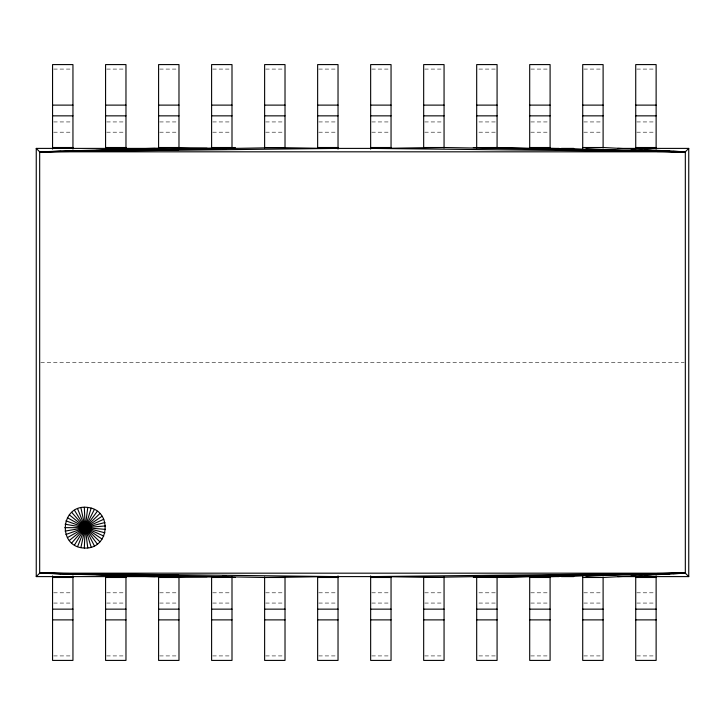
<?xml version="1.0" encoding="UTF-8"?>
<svg xmlns="http://www.w3.org/2000/svg" width="725" height="725" viewBox="0 0 725 725"><rect width="100%" height="100%" fill="white"/><g stroke="black" fill="none" stroke-linecap="round" stroke-linejoin="round"><path stroke-width="0.54" stroke-dasharray="3.62 2.72" d="M53.695 69.083L71.82 69.083M106.711 69.083L124.836 69.083M159.663 69.083L177.915 69.083M212.742 69.083L230.867 69.083M265.694 69.083L283.946 69.083M318.773 69.083L336.898 69.083M371.789 69.083L389.914 69.083M424.741 69.083L441.915 69.083M478.953 69.083L495.945 69.083M530.836 69.083L548.961 69.083M583.852 69.083L601.977 69.083M636.804 69.083L653.977 69.083M53.695 121.936L71.82 121.936M106.711 121.936L124.836 121.936M159.663 121.936L177.915 121.936M212.742 121.936L230.867 121.936M265.694 121.936L283.946 121.936M318.773 121.936L336.898 121.936M371.789 121.936L389.914 121.936M424.741 121.936L441.915 121.936M478.953 121.936L495.945 121.936M530.836 121.936L548.961 121.936M583.852 121.936L601.977 121.936M636.804 121.936L653.977 121.936M53.695 132.195L71.82 132.195M106.711 132.195L124.836 132.195M159.663 132.195L177.915 132.195M212.742 132.195L230.867 132.195M265.694 132.195L283.946 132.195M318.773 132.195L336.898 132.195M371.789 132.195L389.914 132.195M424.741 132.195L441.915 132.195M478.953 132.195L495.945 132.195M530.772 132.195L549.024 132.195M583.852 132.195L601.977 132.195M636.804 132.195L653.977 132.195M40.808 362.5L684.192 362.5M53.695 592.805L71.82 592.805M106.711 592.805L124.836 592.805M159.663 592.805L177.915 592.805M212.742 592.805L230.867 592.805M265.694 592.805L283.946 592.805M318.773 592.805L336.898 592.805M371.789 592.805L389.914 592.805M424.741 592.805L441.915 592.805M478.953 592.805L495.945 592.805M530.772 592.805L549.024 592.805M583.852 592.805L601.977 592.805M636.804 592.805L653.977 592.805M53.695 603.064L71.82 603.064M106.711 603.064L124.836 603.064M159.663 603.064L177.915 603.064M212.742 603.064L230.867 603.064M265.694 603.064L283.946 603.064M318.773 603.064L336.898 603.064M371.789 603.064L389.914 603.064M424.741 603.064L441.915 603.064M478.953 603.064L495.945 603.064M530.772 603.064L549.024 603.064M583.852 603.064L601.977 603.064M636.804 603.064L653.977 603.064M53.695 655.917L71.82 655.917M106.711 655.917L124.836 655.917M159.663 655.917L177.915 655.917M212.742 655.917L230.867 655.917M265.694 655.917L283.946 655.917M318.773 655.917L336.898 655.917M371.789 655.917L389.914 655.917M424.741 655.917L441.915 655.917M478.953 655.917L495.945 655.917M530.772 655.917L549.024 655.917M583.852 655.917L601.977 655.917M636.804 655.917L653.977 655.917"/><path stroke-width="1.09" d="M84.327 548.037L85.188 527.664L87.779 507.437C60.365 503.603 56.659 547.185 84.327 548.037C109.711 549.65 113.073 510.137 87.779 507.437M80.892 547.592L85.188 527.664L91.16 508.171M77.584 546.587L85.188 527.664L94.368 509.457M74.494 545.028L85.188 527.664L97.313 511.27M71.712 542.971L85.188 527.664L99.905 513.554M155.222 148.398L36.25 148.398L36.25 576.602L39.676 573.176L685.324 573.176L688.75 576.602L617.736 576.602M582.719 577.49L603.109 577.49L685.324 573.176L685.324 151.824L688.75 148.398L617.736 148.398M69.319 540.469L85.188 527.664L102.08 516.245M67.389 537.606L85.188 527.664L103.766 519.263M65.966 534.461L85.188 527.664L104.917 522.526M65.087 531.108L85.188 527.664L105.506 525.933M585.936 148.253L603.109 147.51L685.324 151.824L39.676 151.824L36.25 148.398M631.267 575.433L634.647 575.287M644.779 574.871L651.539 574.59M656.043 574.399L669.556 573.838M672.936 573.692L685.324 573.176L657.031 573.484M207.105 148.272L178.984 147.51L39.676 151.824L39.676 573.176L178.984 577.49L207.105 576.728M61.018 151.298L39.676 151.824L69.056 151.48M66.637 151.163L84.608 150.718M95.845 150.438L108.206 150.138M125.053 149.722L131.796 149.558M550.094 576.602L685.324 573.176L656.007 573.656M473.316 577.435L497.078 577.49L685.324 573.176L423.672 577.49M235.371 147.565L39.676 151.824L285.016 147.51M476.688 577.49L685.324 573.176M77.004 151.153L133.572 150.148M158.467 149.703L166.378 149.567M672.936 151.308L685.324 151.824L444.062 147.51L391.047 148.398L391.047 64.588L370.656 64.588L370.656 149.105M473.316 147.565L497.078 147.51L685.324 151.824L657.031 151.516M493.861 147.565L497.078 147.51M211.609 577.49L235.371 577.435M69.056 573.52L39.676 573.176L264.625 577.49L317.641 576.602L317.641 660.412L338.031 660.412L338.031 575.895M556.764 575.287L559.02 575.251M592.851 574.698L644.724 573.847M82.632 151.163L133.5 150.392M159.5 149.993L178.712 149.703M222.802 149.033L226.191 148.988M73.578 151.434L338.031 148.398M370.656 576.602L647.978 573.584M52.562 105.116L72.953 105.116M105.578 105.116L125.969 105.116M158.594 105.116L178.984 105.116M211.609 105.116L232 105.116M264.625 105.116L285.016 105.116M317.641 105.116L338.031 105.116M370.656 105.116L391.047 105.116M423.672 105.116L444.062 105.116M476.688 105.116L497.078 105.116M529.703 105.116L550.094 105.116M582.719 105.116L603.109 105.116M635.734 105.116L656.125 105.116M52.562 115.855L72.953 115.855M105.578 115.855L125.969 115.855M158.594 115.855L178.984 115.855M211.609 115.855L232 115.855M264.625 115.855L285.016 115.855M317.641 115.855L338.031 115.855M370.656 115.855L391.047 115.855M423.672 115.855L444.062 115.855M476.688 115.855L497.078 115.855M529.703 115.855L550.094 115.855M582.719 115.855L603.109 115.855M635.734 115.855L656.125 115.855M52.562 147.51L72.953 147.51M105.578 147.51L125.969 147.51M158.594 147.51L178.984 147.51M211.609 147.51L232 147.51M317.641 147.51L338.031 147.51M370.656 147.51L391.047 147.51M423.672 147.51L444.062 147.51M529.703 147.51L550.094 147.51M582.719 147.51L603.109 147.51M635.734 147.51L656.125 147.51M286.139 148.398L423.672 148.398L423.672 64.588L444.062 64.588L444.062 147.982M559.093 148.398L529.703 148.398L529.703 64.588L550.094 64.588L550.094 149.105M561.34 148.398L573.72 148.398M64.797 527.664L85.188 527.664L105.506 529.395M36.25 576.602L155.222 576.602M286.139 576.602L423.672 576.602L423.672 660.412L444.062 660.412L444.062 577.018M559.093 576.602L529.703 576.602L529.703 660.412L550.094 660.412L550.094 575.895M561.34 576.602L573.72 576.602M52.562 577.49L72.953 577.49M105.578 577.49L125.969 577.49M158.594 577.49L178.984 577.49M264.625 577.49L285.016 577.49M317.641 577.49L338.031 577.49M370.656 577.49L391.047 577.49M529.703 577.49L550.094 577.49M635.734 577.49L656.125 577.49M52.562 609.145L72.953 609.145M105.578 609.145L125.969 609.145M158.594 609.145L178.984 609.145M211.609 609.145L232 609.145M264.625 609.145L285.016 609.145M317.641 609.145L338.031 609.145M370.656 609.145L391.047 609.145M423.672 609.145L444.062 609.145M476.688 609.145L497.078 609.145M529.703 609.145L550.094 609.145M582.719 609.145L603.109 609.145M635.734 609.145L656.125 609.145M52.562 619.884L72.953 619.884M105.578 619.884L125.969 619.884M158.594 619.884L178.984 619.884M211.609 619.884L232 619.884M264.625 619.884L285.016 619.884M317.641 619.884L338.031 619.884M370.656 619.884L391.047 619.884M423.672 619.884L444.062 619.884M476.688 619.884L497.078 619.884M529.703 619.884L550.094 619.884M582.719 619.884L603.109 619.884M635.734 619.884L656.125 619.884M370.656 148.398L647.978 151.416M73.578 573.566L338.031 576.602M82.632 573.828L133.5 574.608M159.5 575.007L178.712 575.297M222.802 575.967L226.191 576.013M556.764 149.712L559.02 149.749M592.851 150.302L644.724 151.153M656.007 151.344L685.324 151.824L550.094 148.398M264.625 147.51L317.641 148.398L317.641 64.588L338.031 64.588L338.031 149.105M493.861 577.435L497.078 577.49M444.062 577.49L391.047 576.602L391.047 660.412L370.656 660.412L370.656 575.895M77.004 573.847L133.572 574.853M158.467 575.297L166.378 575.433M476.688 147.51L685.324 151.824M232 577.49L39.676 573.176L69.065 573.629L39.676 573.176L61.018 573.702M66.637 573.838L84.608 574.282M95.845 574.562L108.206 574.862M125.053 575.278L131.796 575.442M631.267 149.567L634.647 149.712M644.779 150.129L651.539 150.41M656.043 150.601L669.556 151.163M585.936 576.737L603.109 577.49M65.087 524.22L85.188 527.664L104.917 532.803M65.966 520.867L85.188 527.664L103.766 536.065M67.389 517.722L85.188 527.664L102.08 539.083M69.319 514.859L85.188 527.664L99.905 541.774M71.712 512.357L85.188 527.664L97.313 544.058M74.494 510.3L85.188 527.664L94.368 545.871M77.584 508.742L85.188 527.664L91.16 547.158M80.892 507.736L85.188 527.664L87.779 547.892M84.327 507.292L85.188 527.664M688.75 148.398L688.75 576.602M656.125 149.105L656.125 64.588L635.734 64.588L635.734 149.105M656.125 575.895L656.125 660.412L635.734 660.412L635.734 575.895M603.109 147.982L603.109 64.588L582.719 64.588L582.719 148.398M603.109 577.018L603.109 660.412L582.719 660.412L582.719 576.602M497.078 147.982L497.078 64.588L476.688 64.588L476.688 147.982M497.078 577.018L497.078 660.412L476.688 660.412L476.688 577.018M285.016 148.398L285.016 64.588L264.625 64.588L264.625 147.982M285.016 576.602L285.016 660.412L264.625 660.412L264.625 577.018M232 147.982L232 64.588L211.609 64.588L211.609 148.398M232 577.018L232 660.412L211.609 660.412L211.609 576.602M178.984 147.982L178.984 64.588L158.594 64.588L158.594 148.398M178.984 577.018L178.984 660.412L158.594 660.412L158.594 576.602M125.969 149.105L125.969 64.588L105.578 64.588L105.578 149.105M125.969 575.895L125.969 660.412L105.578 660.412L105.578 575.895M72.953 149.105L72.953 64.588L52.562 64.588L52.562 149.105M72.953 575.895L72.953 660.412L52.562 660.412L52.562 575.895"/></g></svg>
